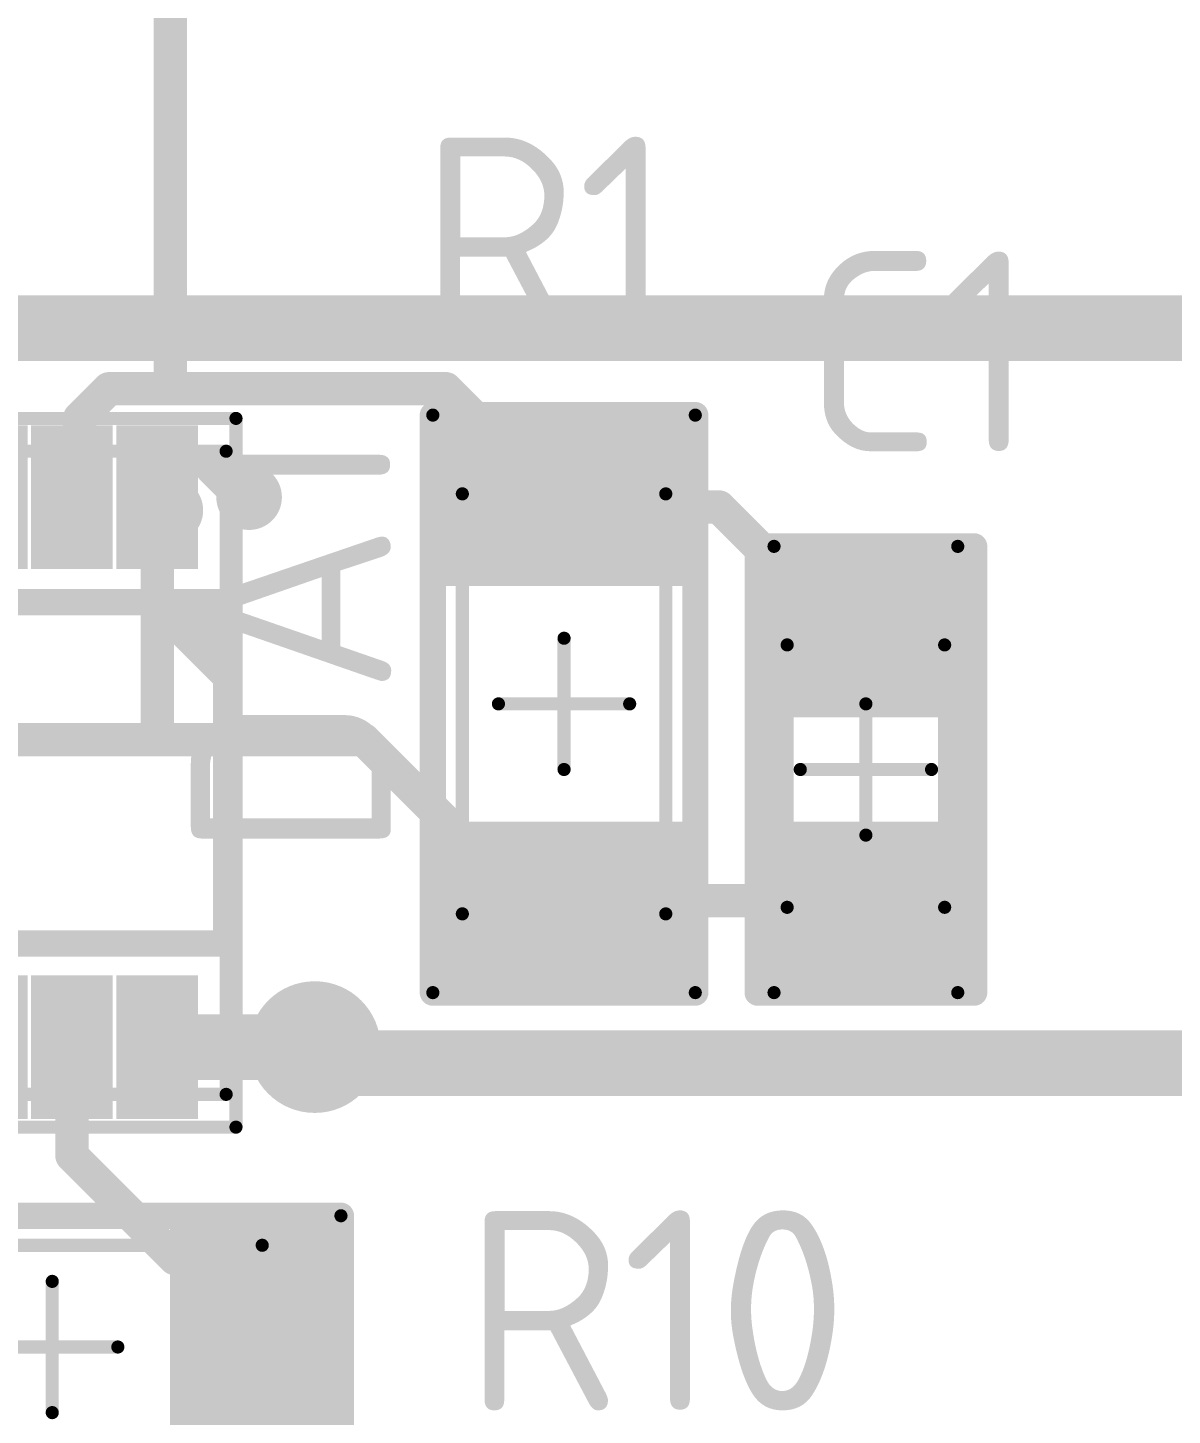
# Model space of a CAD drawing. Header units: inches. Extents: x 0 to 220, y 0 to 79.
# Drawn here: x 31.84 to 40.56, y 24.12 to 34.69 of the extents above; entities that cross this region are included whole.
import ezdxf

# ---------------------------------------------------------------- set-up
doc = ezdxf.new("R2010")
doc.units = ezdxf.units.IN
for name, color, linetype in [('Bottom Layer- Bottom', 5, 'Continuous'), ('Bottom Solder- Bot Mask', 6, 'Continuous'), ('Mechanical 1- Top Assy', 6, 'Continuous'), ('Mechanical 13', 56, 'Continuous'), ('Mechanical 15', 56, 'Continuous'), ('Top Layer- Top', 1, 'Continuous'), ('Top Overlay- Top Silk', 2, 'Continuous'), ('Top Paste- Top Paste', 8, 'Continuous'), ('Top Solder- Top Mask', 216, 'Continuous')]:
    doc.layers.add(name, color=color, linetype=linetype)
doc.styles.add('GOST type B', font='', dxfattribs={"height": 0.2})
doc.styles.get('GOST type B').set_extended_font_data('GOST type B')

# ---------------------------------------------------------------- blocks, each defined once
blk = doc.blocks.new('1206_26')
at = {"layer": 'Top Layer- Top'}
for points in [[(-1.99999981, -0.7999996699999999), (-1.99999981, 0.7999996699999999), (-0.9999992699999999, 0.7999996699999999), (-0.9999992699999999, -0.7999996699999999)], [(0.9999992699999999, -0.7999996699999999), (0.9999992699999999, 0.7999996699999999), (1.99999981, 0.7999996699999999), (1.99999981, -0.7999996699999999)]]:
    blk.add_hatch(color=7, dxfattribs=at).paths.add_polyline_path(points)
at = {"layer": 'Top Paste- Top Paste'}
for points in [[(-1.99999981, -0.7999996699999999), (-1.99999981, 0.7999996699999999), (-0.9999992699999999, 0.7999996699999999), (-0.9999992699999999, -0.7999996699999999)], [(0.9999992699999999, -0.7999996699999999), (0.9999992699999999, 0.7999996699999999), (1.99999981, 0.7999996699999999), (1.99999981, -0.7999996699999999)]]:
    blk.add_hatch(color=7, dxfattribs=at).paths.add_polyline_path(points)
at = {"layer": 'Top Solder- Top Mask'}
for points in [[(-2.10159981, -0.90159967), (-2.10159981, 0.90159967), (-0.89839927, 0.90159967), (-0.89839927, -0.90159967)], [(0.89839927, -0.90159967), (0.89839927, 0.90159967), (2.10159981, 0.90159967), (2.10159981, -0.90159967)]]:
    blk.add_hatch(color=7, dxfattribs=at).paths.add_polyline_path(points)
at = {"layer": 'Mechanical 13'}
for points in [[(-1.60000188, -0.77499972, 0.0999998, 0.0999998, 0), (-1.60000188, 0.77499972, 0.0999998, 0.0999998, 0)], [(-1.60000188, 0.77499972, 0.0999998, 0.0999998, 0), (1.59999934, 0.77499972, 0.0999998, 0.0999998, 0)], [(1.59999934, -0.77499972, 0.0999998, 0.0999998, 0), (1.59999934, 0.77499972, 0.0999998, 0.0999998, 0)], [(-1.60000188, -0.77499972, 0.0999998, 0.0999998, 0), (1.59999934, -0.77499972, 0.0999998, 0.0999998, 0)]]:
    blk.add_lwpolyline(points, format="xyseb", dxfattribs=at)
for points in [[(-1.62500056, 0.77499972, 0.0499999, 0.0499999, 1), (-1.5750032, 0.77499972, 0.0499999, 0.0499999, 1)], [(-1.62500056, 0.77499972, 0.0499999, 0.0499999, 1), (-1.5750032, 0.77499972, 0.0499999, 0.0499999, 1)], [(1.57500066, 0.77499972, 0.0499999, 0.0499999, 1), (1.62499802, 0.77499972, 0.0499999, 0.0499999, 1)], [(1.57500066, 0.77499972, 0.0499999, 0.0499999, 1), (1.62499802, 0.77499972, 0.0499999, 0.0499999, 1)], [(-1.62500056, -0.77499972, 0.0499999, 0.0499999, 1), (-1.5750032, -0.77499972, 0.0499999, 0.0499999, 1)], [(-1.62500056, -0.77499972, 0.0499999, 0.0499999, 1), (-1.5750032, -0.77499972, 0.0499999, 0.0499999, 1)], [(1.57500066, -0.77499972, 0.0499999, 0.0499999, 1), (1.62499802, -0.77499972, 0.0499999, 0.0499999, 1)], [(1.57500066, -0.77499972, 0.0499999, 0.0499999, 1), (1.62499802, -0.77499972, 0.0499999, 0.0499999, 1)]]:
    blk.add_lwpolyline(points, format="xyseb", close=True, dxfattribs=at)
at = {"layer": 'Mechanical 15'}
for points in [[(-2.20000068, 1.00000054, 0.0999998, 0.0999998, 0), (2.20000068, 1.00000054, 0.0999998, 0.0999998, 0)], [(-2.20000068, -1.00000054, 0.0999998, 0.0999998, 0), (-2.20000068, 1.00000054, 0.0999998, 0.0999998, 0)], [(2.20000068, -1.00000054, 0.0999998, 0.0999998, 0), (2.20000068, 1.00000054, 0.0999998, 0.0999998, 0)], [(0, -0.50000154, 0.0999998, 0.0999998, 0), (0, 0.499999, 0.0999998, 0.0999998, 0)], [(-0.499999, 0, 0.0999998, 0.0999998, 0), (0.50000154, 0, 0.0999998, 0.0999998, 0)], [(-2.20000068, -1.00000054, 0.0999998, 0.0999998, 0), (2.20000068, -1.00000054, 0.0999998, 0.0999998, 0)]]:
    blk.add_lwpolyline(points, format="xyseb", dxfattribs=at)
for points in [[(-2.22499936, 1.00000054, 0.0499999, 0.0499999, 1), (-2.175002, 1.00000054, 0.0499999, 0.0499999, 1)], [(-2.22499936, 1.00000054, 0.0499999, 0.0499999, 1), (-2.175002, 1.00000054, 0.0499999, 0.0499999, 1)], [(2.175002, 1.00000054, 0.0499999, 0.0499999, 1), (2.22499936, 1.00000054, 0.0499999, 0.0499999, 1)], [(2.175002, 1.00000054, 0.0499999, 0.0499999, 1), (2.22499936, 1.00000054, 0.0499999, 0.0499999, 1)], [(-0.02499868, 0.499999, 0.0499999, 0.0499999, 1), (0.02499868, 0.499999, 0.0499999, 0.0499999, 1)], [(-0.5249976799999999, 0, 0.0499999, 0.0499999, 1), (-0.47500032, 0, 0.0499999, 0.0499999, 1)], [(0.47500286, 0, 0.0499999, 0.0499999, 1), (0.52500022, 0, 0.0499999, 0.0499999, 1)], [(-0.02499868, -0.50000154, 0.0499999, 0.0499999, 1), (0.02499868, -0.50000154, 0.0499999, 0.0499999, 1)], [(-2.22499936, -1.00000054, 0.0499999, 0.0499999, 1), (-2.175002, -1.00000054, 0.0499999, 0.0499999, 1)], [(-2.22499936, -1.00000054, 0.0499999, 0.0499999, 1), (-2.175002, -1.00000054, 0.0499999, 0.0499999, 1)], [(2.175002, -1.00000054, 0.0499999, 0.0499999, 1), (2.22499936, -1.00000054, 0.0499999, 0.0499999, 1)], [(2.175002, -1.00000054, 0.0499999, 0.0499999, 1), (2.22499936, -1.00000054, 0.0499999, 0.0499999, 1)]]:
    blk.add_lwpolyline(points, format="xyseb", close=True, dxfattribs=at)
at = {"layer": 'Top Overlay- Top Silk'}
for points in [[(-2.20000068, -1.00000054, 0.1999996, 0.1999996, 0), (-2.20000068, 1.00000054, 0.1999996, 0.1999996, 0)], [(-2.20000068, 1.00000054, 0.1999996, 0.1999996, 0), (2.20000068, 1.00000054, 0.1999996, 0.1999996, 0)], [(2.20000068, -1.00000054, 0.1999996, 0.1999996, 0), (2.20000068, 1.00000054, 0.1999996, 0.1999996, 0)], [(-2.20000068, -1.00000054, 0.1999996, 0.1999996, 0), (2.20000068, -1.00000054, 0.1999996, 0.1999996, 0)]]:
    blk.add_lwpolyline(points, format="xyseb", dxfattribs=at)
for points in [[(-2.25000058, 1.00000054, 0.0999998, 0.0999998, 1), (-2.15000078, 1.00000054, 0.0999998, 0.0999998, 1)], [(-2.25000058, 1.00000054, 0.0999998, 0.0999998, 1), (-2.15000078, 1.00000054, 0.0999998, 0.0999998, 1)], [(2.15000078, 1.00000054, 0.0999998, 0.0999998, 1), (2.25000058, 1.00000054, 0.0999998, 0.0999998, 1)], [(2.15000078, 1.00000054, 0.0999998, 0.0999998, 1), (2.25000058, 1.00000054, 0.0999998, 0.0999998, 1)], [(-2.25000058, -1.00000054, 0.0999998, 0.0999998, 1), (-2.15000078, -1.00000054, 0.0999998, 0.0999998, 1)], [(-2.25000058, -1.00000054, 0.0999998, 0.0999998, 1), (-2.15000078, -1.00000054, 0.0999998, 0.0999998, 1)], [(2.15000078, -1.00000054, 0.0999998, 0.0999998, 1), (2.25000058, -1.00000054, 0.0999998, 0.0999998, 1)], [(2.15000078, -1.00000054, 0.0999998, 0.0999998, 1), (2.25000058, -1.00000054, 0.0999998, 0.0999998, 1)]]:
    blk.add_lwpolyline(points, format="xyseb", close=True, dxfattribs=at)
blk = doc.blocks.new('1206_38')
at = {"layer": 'Top Layer- Top'}
for points in [[(-1.99999981, -0.79999967), (-1.99999981, 0.7999996699999997), (-0.99999927, 0.79999967), (-0.9999992699999999, -0.7999996699999997)], [(0.99999927, -0.79999967), (0.9999992699999999, 0.7999996699999997), (1.99999981, 0.79999967), (1.99999981, -0.7999996699999997)]]:
    blk.add_hatch(color=7, dxfattribs=at).paths.add_polyline_path(points)
at = {"layer": 'Top Paste- Top Paste'}
for points in [[(-1.99999981, -0.79999967), (-1.99999981, 0.7999996699999997), (-0.99999927, 0.79999967), (-0.9999992699999999, -0.7999996699999997)], [(0.99999927, -0.79999967), (0.9999992699999999, 0.7999996699999997), (1.99999981, 0.79999967), (1.99999981, -0.7999996699999997)]]:
    blk.add_hatch(color=7, dxfattribs=at).paths.add_polyline_path(points)
at = {"layer": 'Top Solder- Top Mask'}
for points in [[(-2.10159981, -0.9015996700000002), (-2.10159981, 0.9015996699999999), (-0.8983992700000001, 0.9015996700000002), (-0.8983992699999997, -0.9015996699999999)], [(0.8983992700000001, -0.9015996700000002), (0.8983992699999997, 0.9015996699999999), (2.10159981, 0.9015996700000002), (2.10159981, -0.9015996699999999)]]:
    blk.add_hatch(color=7, dxfattribs=at).paths.add_polyline_path(points)
at = {"layer": 'Mechanical 13'}
for points in [[(-1.60000188, -0.77499972, 0.0999998, 0.0999998, 0), (-1.60000188, 0.77499972, 0.0999998, 0.0999998, 0)], [(1.59999934, 0.77499972, 0.0999998, 0.0999998, 0), (-1.60000188, 0.77499972, 0.0999998, 0.0999998, 0)], [(1.59999934, -0.77499972, 0.0999998, 0.0999998, 0), (1.59999934, 0.77499972, 0.0999998, 0.0999998, 0)], [(1.59999934, -0.77499972, 0.0999998, 0.0999998, 0), (-1.60000188, -0.77499972, 0.0999998, 0.0999998, 0)]]:
    blk.add_lwpolyline(points, format="xyseb", dxfattribs=at)
for points in [[(-1.62500056, 0.77499972, 0.0499999, 0.0499999, 1), (-1.5750032, 0.77499972, 0.0499999, 0.0499999, 1)], [(-1.62500056, 0.77499972, 0.0499999, 0.0499999, 1), (-1.5750032, 0.77499972, 0.0499999, 0.0499999, 1)], [(1.57500066, 0.77499972, 0.0499999, 0.0499999, 1), (1.62499802, 0.77499972, 0.0499999, 0.0499999, 1)], [(1.57500066, 0.77499972, 0.0499999, 0.0499999, 1), (1.62499802, 0.77499972, 0.0499999, 0.0499999, 1)], [(-1.62500056, -0.77499972, 0.0499999, 0.0499999, 1), (-1.5750032, -0.77499972, 0.0499999, 0.0499999, 1)], [(-1.62500056, -0.77499972, 0.0499999, 0.0499999, 1), (-1.5750032, -0.77499972, 0.0499999, 0.0499999, 1)], [(1.57500066, -0.77499972, 0.0499999, 0.0499999, 1), (1.62499802, -0.77499972, 0.0499999, 0.0499999, 1)], [(1.57500066, -0.77499972, 0.0499999, 0.0499999, 1), (1.62499802, -0.77499972, 0.0499999, 0.0499999, 1)]]:
    blk.add_lwpolyline(points, format="xyseb", close=True, dxfattribs=at)
at = {"layer": 'Mechanical 15'}
for points in [[(2.20000068, 1.00000054, 0.0999998, 0.0999998, 0), (-2.20000068, 1.00000054, 0.0999998, 0.0999998, 0)], [(-2.20000068, -1.00000054, 0.0999998, 0.0999998, 0), (-2.20000068, 1.00000054, 0.0999998, 0.0999998, 0)], [(2.20000068, -1.00000054, 0.0999998, 0.0999998, 0), (2.20000068, 1.00000054, 0.0999998, 0.0999998, 0)], [(0, -0.50000154, 0.0999998, 0.0999998, 0), (0, 0.499999, 0.0999998, 0.0999998, 0)], [(0.50000154, 0, 0.0999998, 0.0999998, 0), (-0.499999, 0, 0.0999998, 0.0999998, 0)], [(2.20000068, -1.00000054, 0.0999998, 0.0999998, 0), (-2.20000068, -1.00000054, 0.0999998, 0.0999998, 0)]]:
    blk.add_lwpolyline(points, format="xyseb", dxfattribs=at)
for points in [[(-2.22499936, 1.00000054, 0.0499999, 0.0499999, 1), (-2.175002, 1.00000054, 0.0499999, 0.0499999, 1)], [(-2.22499936, 1.00000054, 0.0499999, 0.0499999, 1), (-2.175002, 1.00000054, 0.0499999, 0.0499999, 1)], [(2.175002, 1.00000054, 0.0499999, 0.0499999, 1), (2.22499936, 1.00000054, 0.0499999, 0.0499999, 1)], [(2.175002, 1.00000054, 0.0499999, 0.0499999, 1), (2.22499936, 1.00000054, 0.0499999, 0.0499999, 1)], [(-0.02499868, 0.499999, 0.0499999, 0.0499999, 1), (0.02499868, 0.499999, 0.0499999, 0.0499999, 1)], [(-0.5249976799999999, 0, 0.0499999, 0.0499999, 1), (-0.47500032, 0, 0.0499999, 0.0499999, 1)], [(0.47500286, 0, 0.0499999, 0.0499999, 1), (0.52500022, 0, 0.0499999, 0.0499999, 1)], [(-0.02499868, -0.50000154, 0.0499999, 0.0499999, 1), (0.02499868, -0.50000154, 0.0499999, 0.0499999, 1)], [(-2.22499936, -1.00000054, 0.0499999, 0.0499999, 1), (-2.175002, -1.00000054, 0.0499999, 0.0499999, 1)], [(-2.22499936, -1.00000054, 0.0499999, 0.0499999, 1), (-2.175002, -1.00000054, 0.0499999, 0.0499999, 1)], [(2.175002, -1.00000054, 0.0499999, 0.0499999, 1), (2.22499936, -1.00000054, 0.0499999, 0.0499999, 1)], [(2.175002, -1.00000054, 0.0499999, 0.0499999, 1), (2.22499936, -1.00000054, 0.0499999, 0.0499999, 1)]]:
    blk.add_lwpolyline(points, format="xyseb", close=True, dxfattribs=at)
at = {"layer": 'Top Overlay- Top Silk'}
for points in [[(-2.20000068, -1.00000054, 0.1999996, 0.1999996, 0), (-2.20000068, 1.00000054, 0.1999996, 0.1999996, 0)], [(2.20000068, 1.00000054, 0.1999996, 0.1999996, 0), (-2.20000068, 1.00000054, 0.1999996, 0.1999996, 0)], [(2.20000068, -1.00000054, 0.1999996, 0.1999996, 0), (2.20000068, 1.00000054, 0.1999996, 0.1999996, 0)], [(2.20000068, -1.00000054, 0.1999996, 0.1999996, 0), (-2.20000068, -1.00000054, 0.1999996, 0.1999996, 0)]]:
    blk.add_lwpolyline(points, format="xyseb", dxfattribs=at)
for points in [[(-2.25000058, 1.00000054, 0.0999998, 0.0999998, 1), (-2.15000078, 1.00000054, 0.0999998, 0.0999998, 1)], [(-2.25000058, 1.00000054, 0.0999998, 0.0999998, 1), (-2.15000078, 1.00000054, 0.0999998, 0.0999998, 1)], [(2.15000078, 1.00000054, 0.0999998, 0.0999998, 1), (2.25000058, 1.00000054, 0.0999998, 0.0999998, 1)], [(2.15000078, 1.00000054, 0.0999998, 0.0999998, 1), (2.25000058, 1.00000054, 0.0999998, 0.0999998, 1)], [(-2.25000058, -1.00000054, 0.0999998, 0.0999998, 1), (-2.15000078, -1.00000054, 0.0999998, 0.0999998, 1)], [(-2.25000058, -1.00000054, 0.0999998, 0.0999998, 1), (-2.15000078, -1.00000054, 0.0999998, 0.0999998, 1)], [(2.15000078, -1.00000054, 0.0999998, 0.0999998, 1), (2.25000058, -1.00000054, 0.0999998, 0.0999998, 1)], [(2.15000078, -1.00000054, 0.0999998, 0.0999998, 1), (2.25000058, -1.00000054, 0.0999998, 0.0999998, 1)]]:
    blk.add_lwpolyline(points, format="xyseb", close=True, dxfattribs=at)
blk = doc.blocks.new('8_MSOP_42')
at = {"layer": 'Mechanical 1- Top Assy'}
h = blk.add_hatch(color=7, dxfattribs=at)
edge = h.paths.add_edge_path()
edge.add_arc((-0.0999998, 0.0999998), 0.2499995, 0, 360)
at = {"layer": 'Top Layer- Top'}
for points in [[(-0.20999958, 3.74499886), (-0.20999958, 4.63499962), (0.20999958, 4.63499962), (0.20999958, 3.74499886)], [(0.44000166, 3.74499886), (0.44000166, 4.63499962), (0.86000082, 4.63499962), (0.86000082, 3.74499886)], [(1.09000036, 3.74499886), (1.09000036, 4.63499962), (1.50999952, 4.63499962), (1.50999952, 3.74499886)], [(1.7400016, 3.74499886), (1.7400016, 4.63499962), (2.16000076, 4.63499962), (2.16000076, 3.74499886)], [(-0.20999958, -0.44500038), (-0.20999958, 0.44500038), (0.20999958, 0.44500038), (0.20999958, -0.44500038)], [(0.44000166, -0.44500038), (0.44000166, 0.44500038), (0.86000082, 0.44500038), (0.86000082, -0.44500038)], [(1.09000036, -0.44500038), (1.09000036, 0.44500038), (1.50999952, 0.44500038), (1.50999952, -0.44500038)], [(1.7400016, -0.44500038), (1.7400016, 0.44500038), (2.16000076, 0.44500038), (2.16000076, -0.44500038)]]:
    blk.add_hatch(color=7, dxfattribs=at).paths.add_polyline_path(points)
at = {"layer": 'Top Overlay- Top Silk'}
blk.add_hatch(color=2, dxfattribs=at).paths.add_polyline_path([(-0.52500022, 0.8000009399999999), (0.19496786, 0.80002888), (-0.52502816, 1.5200249)])
h = blk.add_hatch(color=7, dxfattribs=at)
edge = h.paths.add_edge_path()
edge.add_arc((-0.7000011399999999, 0), 0.2499995, 0, 360)
at = {"layer": 'Top Paste- Top Paste'}
for points in [[(-0.20999958, 3.74499886), (-0.20999958, 4.63499962), (0.20999958, 4.63499962), (0.20999958, 3.74499886)], [(0.44000166, 3.74499886), (0.44000166, 4.63499962), (0.86000082, 4.63499962), (0.86000082, 3.74499886)], [(1.09000036, 3.74499886), (1.09000036, 4.63499962), (1.50999952, 4.63499962), (1.50999952, 3.74499886)], [(1.7400016, 3.74499886), (1.7400016, 4.63499962), (2.16000076, 4.63499962), (2.16000076, 3.74499886)], [(-0.20999958, -0.44500038), (-0.20999958, 0.44500038), (0.20999958, 0.44500038), (0.20999958, -0.44500038)], [(0.44000166, -0.44500038), (0.44000166, 0.44500038), (0.86000082, 0.44500038), (0.86000082, -0.44500038)], [(1.09000036, -0.44500038), (1.09000036, 0.44500038), (1.50999952, 0.44500038), (1.50999952, -0.44500038)], [(1.7400016, -0.44500038), (1.7400016, 0.44500038), (2.16000076, 0.44500038), (2.16000076, -0.44500038)]]:
    blk.add_hatch(color=7, dxfattribs=at).paths.add_polyline_path(points)
at = {"layer": 'Top Solder- Top Mask'}
for points in [[(-0.31159958, 3.64339886), (-0.3115995799999999, 4.73659962), (0.31159958, 4.73659962), (0.3115995799999999, 3.64339886)], [(0.33840166, 3.64339886), (0.33840166, 4.73659962), (0.9616008199999999, 4.73659962), (0.9616008199999999, 3.64339886)], [(0.98840036, 3.64339886), (0.98840036, 4.73659962), (1.61159952, 4.73659962), (1.61159952, 3.64339886)], [(1.6384016, 3.64339886), (1.6384016, 4.73659962), (2.26160076, 4.73659962), (2.26160076, 3.64339886)], [(-0.31159958, -0.54660038), (-0.3115995799999999, 0.54660038), (0.31159958, 0.54660038), (0.3115995799999999, -0.54660038)], [(0.33840166, -0.54660038), (0.33840166, 0.54660038), (0.9616008199999999, 0.54660038), (0.9616008199999999, -0.54660038)], [(0.98840036, -0.54660038), (0.98840036, 0.54660038), (1.61159952, 0.54660038), (1.61159952, -0.54660038)], [(1.6384016, -0.54660038), (1.6384016, 0.54660038), (2.26160076, 0.54660038), (2.26160076, -0.54660038)]]:
    blk.add_hatch(color=7, dxfattribs=at).paths.add_polyline_path(points)
at = {"layer": 'Mechanical 1- Top Assy'}
for points in [[(-0.5250586399999999, 4.5501941, 0.0999998, 0.0999998, 0), (-0.5250586399999999, -0.34985198, 0.0999998, 0.0999998, 0)], [(2.47498616, 4.5501941, 0.0999998, 0.0999998, 0), (-0.5250586399999999, 4.5501941, 0.0999998, 0.0999998, 0)], [(2.47498616, 4.5501941, 0.0999998, 0.0999998, 0), (2.47498616, -0.34985198, 0.0999998, 0.0999998, 0)], [(2.47498616, -0.34985198, 0.0999998, 0.0999998, 0), (-0.5250586399999999, -0.34985198, 0.0999998, 0.0999998, 0)]]:
    blk.add_lwpolyline(points, format="xyseb", dxfattribs=at)
for points in [[(-0.55005732, 4.5501941, 0.0499999, 0.0499999, 1), (-0.50005996, 4.5501941, 0.0499999, 0.0499999, 1)], [(-0.55005732, 4.5501941, 0.0499999, 0.0499999, 1), (-0.50005996, 4.5501941, 0.0499999, 0.0499999, 1)], [(2.44998748, 4.5501941, 0.0499999, 0.0499999, 1), (2.49998484, 4.5501941, 0.0499999, 0.0499999, 1)], [(2.44998748, 4.5501941, 0.0499999, 0.0499999, 1), (2.49998484, 4.5501941, 0.0499999, 0.0499999, 1)], [(-0.55005732, -0.34985198, 0.0499999, 0.0499999, 1), (-0.50005996, -0.34985198, 0.0499999, 0.0499999, 1)], [(-0.55005732, -0.34985198, 0.0499999, 0.0499999, 1), (-0.50005996, -0.34985198, 0.0499999, 0.0499999, 1)], [(2.44998748, -0.34985198, 0.0499999, 0.0499999, 1), (2.49998484, -0.34985198, 0.0499999, 0.0499999, 1)], [(2.44998748, -0.34985198, 0.0499999, 0.0499999, 1), (2.49998484, -0.34985198, 0.0499999, 0.0499999, 1)]]:
    blk.add_lwpolyline(points, format="xyseb", close=True, dxfattribs=at)
at = {"layer": 'Mechanical 15'}
for points in [[(2.59999988, 4.800000559999999, 0.0999998, 0.0999998, 0), (-0.5999987999999999, 4.800000559999999, 0.0999998, 0.0999998, 0)], [(-0.5999987999999999, 4.800000559999999, 0.0999998, 0.0999998, 0), (-0.5999987999999999, -0.5999987999999999, 0.0999998, 0.0999998, 0)], [(2.59999988, 4.800000559999999, 0.0999998, 0.0999998, 0), (2.59999988, 3.300001019999999, 0.0999998, 0.0999998, 0)], [(2.59999988, 3.300001019999999, 0.0999998, 0.0999998, 0), (2.59999988, -0.5999987999999999, 0.0999998, 0.0999998, 0)], [(2.59999988, -0.5999987999999999, 0.0999998, 0.0999998, 0), (-0.5999987999999999, -0.5999987999999999, 0.0999998, 0.0999998, 0)]]:
    blk.add_lwpolyline(points, format="xyseb", dxfattribs=at)
for points in [[(-0.62499748, 4.800000559999999, 0.0499999, 0.0499999, 1), (-0.57500012, 4.800000559999999, 0.0499999, 0.0499999, 1)], [(-0.62499748, 4.800000559999999, 0.0499999, 0.0499999, 1), (-0.57500012, 4.800000559999999, 0.0499999, 0.0499999, 1)], [(2.5750012, 4.800000559999999, 0.0499999, 0.0499999, 1), (2.62499856, 4.800000559999999, 0.0499999, 0.0499999, 1)], [(2.5750012, 4.800000559999999, 0.0499999, 0.0499999, 1), (2.62499856, 4.800000559999999, 0.0499999, 0.0499999, 1)], [(2.5750012, 3.300001019999999, 0.0499999, 0.0499999, 1), (2.62499856, 3.300001019999999, 0.0499999, 0.0499999, 1)], [(2.5750012, 3.300001019999999, 0.0499999, 0.0499999, 1), (2.62499856, 3.300001019999999, 0.0499999, 0.0499999, 1)], [(-0.62499748, -0.5999987999999999, 0.0499999, 0.0499999, 1), (-0.57500012, -0.5999987999999999, 0.0499999, 0.0499999, 1)], [(-0.62499748, -0.5999987999999999, 0.0499999, 0.0499999, 1), (-0.57500012, -0.5999987999999999, 0.0499999, 0.0499999, 1)], [(2.5750012, -0.5999987999999999, 0.0499999, 0.0499999, 1), (2.62499856, -0.5999987999999999, 0.0499999, 0.0499999, 1)], [(2.5750012, -0.5999987999999999, 0.0499999, 0.0499999, 1), (2.62499856, -0.5999987999999999, 0.0499999, 0.0499999, 1)]]:
    blk.add_lwpolyline(points, format="xyseb", close=True, dxfattribs=at)
at = {"layer": 'Top Overlay- Top Silk'}
for points in [[(2.50000008, 3.40000082, 0.1999996, 0.1999996, 0), (-0.52500022, 3.40000082, 0.1999996, 0.1999996, 0)], [(-0.52500022, 3.40000082, 0.1999996, 0.1999996, 0), (-0.52500022, 0.8000009399999999, 0.1999996, 0.1999996, 0)], [(2.50000008, 3.40000082, 0.1999996, 0.1999996, 0), (2.50000008, 0.8000009399999999, 0.1999996, 0.1999996, 0)], [(2.50000008, 0.8000009399999999, 0.1999996, 0.1999996, 0), (-0.52500022, 0.8000009399999999, 0.1999996, 0.1999996, 0)]]:
    blk.add_lwpolyline(points, format="xyseb", dxfattribs=at)
for points in [[(-0.57500012, 3.40000082, 0.0999998, 0.0999998, 1), (-0.47500032, 3.40000082, 0.0999998, 0.0999998, 1)], [(-0.57500012, 3.40000082, 0.0999998, 0.0999998, 1), (-0.47500032, 3.40000082, 0.0999998, 0.0999998, 1)], [(2.45000018, 3.40000082, 0.0999998, 0.0999998, 1), (2.54999998, 3.40000082, 0.0999998, 0.0999998, 1)], [(2.45000018, 3.40000082, 0.0999998, 0.0999998, 1), (2.54999998, 3.40000082, 0.0999998, 0.0999998, 1)], [(-0.57500012, 0.8000009399999999, 0.0999998, 0.0999998, 1), (-0.47500032, 0.8000009399999999, 0.0999998, 0.0999998, 1)], [(-0.57500012, 0.8000009399999999, 0.0999998, 0.0999998, 1), (-0.47500032, 0.8000009399999999, 0.0999998, 0.0999998, 1)], [(2.45000018, 0.8000009399999999, 0.0999998, 0.0999998, 1), (2.54999998, 0.8000009399999999, 0.0999998, 0.0999998, 1)], [(2.45000018, 0.8000009399999999, 0.0999998, 0.0999998, 1), (2.54999998, 0.8000009399999999, 0.0999998, 0.0999998, 1)]]:
    blk.add_lwpolyline(points, format="xyseb", close=True, dxfattribs=at)
blk = doc.blocks.new('CAP__0805_49')
at = {"layer": 'Top Layer- Top'}
for points in [[(-1.50000081, -0.6250000200000001), (-1.50000081, 0.6250000199999999), (-0.5000002700000001, 0.6250000200000001), (-0.5000002699999999, -0.6250000199999999)], [(0.5000002700000001, -0.6250000200000001), (0.5000002699999999, 0.6250000199999999), (1.50000081, 0.6250000200000001), (1.50000081, -0.6250000199999999)]]:
    blk.add_hatch(color=7, dxfattribs=at).paths.add_polyline_path(points)
at = {"layer": 'Top Paste- Top Paste'}
for points in [[(-1.50000081, -0.6250000200000001), (-1.50000081, 0.6250000199999999), (-0.5000002700000001, 0.6250000200000001), (-0.5000002699999999, -0.6250000199999999)], [(0.5000002700000001, -0.6250000200000001), (0.5000002699999999, 0.6250000199999999), (1.50000081, 0.6250000200000001), (1.50000081, -0.6250000199999999)]]:
    blk.add_hatch(color=7, dxfattribs=at).paths.add_polyline_path(points)
at = {"layer": 'Top Solder- Top Mask'}
for points in [[(-1.60160081, -0.7266000200000001), (-1.60160081, 0.7266000199999998), (-0.3984002700000001, 0.7266000200000001), (-0.3984002699999999, -0.7266000199999998)], [(0.3984002700000001, -0.7266000200000001), (0.3984002699999999, 0.7266000199999998), (1.60160081, 0.7266000200000001), (1.60160081, -0.7266000199999998)]]:
    blk.add_hatch(color=7, dxfattribs=at).paths.add_polyline_path(points)
at = {"layer": 'Mechanical 13'}
for points in [[(-0.94918784, -0.5999987999999999, 0.0999998, 0.0999998, 0), (-0.94918784, 0.5999987999999999, 0.0999998, 0.0999998, 0)], [(1.05000044, 0.5999987999999999, 0.0999998, 0.0999998, 0), (-0.94918784, 0.5999987999999999, 0.0999998, 0.0999998, 0)], [(1.05000044, -0.5999987999999999, 0.0999998, 0.0999998, 0), (1.05000044, 0.5999987999999999, 0.0999998, 0.0999998, 0)], [(1.05000044, -0.5999987999999999, 0.0999998, 0.0999998, 0), (-0.94918784, -0.5999987999999999, 0.0999998, 0.0999998, 0)]]:
    blk.add_lwpolyline(points, format="xyseb", dxfattribs=at)
for points in [[(-0.97418652, 0.5999987999999999, 0.0499999, 0.0499999, 1), (-0.92418916, 0.5999987999999999, 0.0499999, 0.0499999, 1)], [(-0.97418652, 0.5999987999999999, 0.0499999, 0.0499999, 1), (-0.92418916, 0.5999987999999999, 0.0499999, 0.0499999, 1)], [(1.02500176, 0.5999987999999999, 0.0499999, 0.0499999, 1), (1.07499912, 0.5999987999999999, 0.0499999, 0.0499999, 1)], [(1.02500176, 0.5999987999999999, 0.0499999, 0.0499999, 1), (1.07499912, 0.5999987999999999, 0.0499999, 0.0499999, 1)], [(-0.97418652, -0.5999987999999999, 0.0499999, 0.0499999, 1), (-0.92418916, -0.5999987999999999, 0.0499999, 0.0499999, 1)], [(-0.97418652, -0.5999987999999999, 0.0499999, 0.0499999, 1), (-0.92418916, -0.5999987999999999, 0.0499999, 0.0499999, 1)], [(1.02500176, -0.5999987999999999, 0.0499999, 0.0499999, 1), (1.07499912, -0.5999987999999999, 0.0499999, 0.0499999, 1)], [(1.02500176, -0.5999987999999999, 0.0499999, 0.0499999, 1), (1.07499912, -0.5999987999999999, 0.0499999, 0.0499999, 1)]]:
    blk.add_lwpolyline(points, format="xyseb", close=True, dxfattribs=at)
at = {"layer": 'Mechanical 15'}
for points in [[(1.69999914, 0.7000011399999999, 0.0999998, 0.0999998, 0), (-1.69999914, 0.7000011399999999, 0.0999998, 0.0999998, 0)], [(-1.69999914, -0.7000011399999999, 0.0999998, 0.0999998, 0), (-1.69999914, 0.7000011399999999, 0.0999998, 0.0999998, 0)], [(1.69999914, -0.7000011399999999, 0.0999998, 0.0999998, 0), (1.69999914, 0.7000011399999999, 0.0999998, 0.0999998, 0)], [(0, -0.499999, 0.0999998, 0.0999998, 0), (0, 0.499999, 0.0999998, 0.0999998, 0)], [(0.50000154, 0, 0.0999998, 0.0999998, 0), (-0.499999, 0, 0.0999998, 0.0999998, 0)], [(1.69999914, -0.7000011399999999, 0.0999998, 0.0999998, 0), (-1.69999914, -0.7000011399999999, 0.0999998, 0.0999998, 0)]]:
    blk.add_lwpolyline(points, format="xyseb", dxfattribs=at)
for points in [[(-1.72499782, 0.7000011399999999, 0.0499999, 0.0499999, 1), (-1.67500046, 0.7000011399999999, 0.0499999, 0.0499999, 1)], [(-1.72499782, 0.7000011399999999, 0.0499999, 0.0499999, 1), (-1.67500046, 0.7000011399999999, 0.0499999, 0.0499999, 1)], [(1.67500046, 0.7000011399999999, 0.0499999, 0.0499999, 1), (1.72499782, 0.7000011399999999, 0.0499999, 0.0499999, 1)], [(1.67500046, 0.7000011399999999, 0.0499999, 0.0499999, 1), (1.72499782, 0.7000011399999999, 0.0499999, 0.0499999, 1)], [(-0.02499868, 0.499999, 0.0499999, 0.0499999, 1), (0.02499868, 0.499999, 0.0499999, 0.0499999, 1)], [(-0.5249976799999999, 0, 0.0499999, 0.0499999, 1), (-0.47500032, 0, 0.0499999, 0.0499999, 1)], [(0.47500286, 0, 0.0499999, 0.0499999, 1), (0.52500022, 0, 0.0499999, 0.0499999, 1)], [(-0.02499868, -0.499999, 0.0499999, 0.0499999, 1), (0.02499868, -0.499999, 0.0499999, 0.0499999, 1)], [(-1.72499782, -0.7000011399999999, 0.0499999, 0.0499999, 1), (-1.67500046, -0.7000011399999999, 0.0499999, 0.0499999, 1)], [(-1.72499782, -0.7000011399999999, 0.0499999, 0.0499999, 1), (-1.67500046, -0.7000011399999999, 0.0499999, 0.0499999, 1)], [(1.67500046, -0.7000011399999999, 0.0499999, 0.0499999, 1), (1.72499782, -0.7000011399999999, 0.0499999, 0.0499999, 1)], [(1.67500046, -0.7000011399999999, 0.0499999, 0.0499999, 1), (1.72499782, -0.7000011399999999, 0.0499999, 0.0499999, 1)]]:
    blk.add_lwpolyline(points, format="xyseb", close=True, dxfattribs=at)
at = {"layer": 'Top Overlay- Top Silk'}
for points in [[(-1.69999914, -0.8249996199999998, 0.1999996, 0.1999996, 0), (-1.69999914, 0.8249996199999998, 0.1999996, 0.1999996, 0)], [(1.69999914, 0.8249996199999998, 0.1999996, 0.1999996, 0), (-1.69999914, 0.8249996199999998, 0.1999996, 0.1999996, 0)], [(1.69999914, -0.8249996199999998, 0.1999996, 0.1999996, 0), (1.69999914, 0.8249996199999998, 0.1999996, 0.1999996, 0)], [(1.69999914, -0.8249996199999998, 0.1999996, 0.1999996, 0), (-1.69999914, -0.8249996199999998, 0.1999996, 0.1999996, 0)]]:
    blk.add_lwpolyline(points, format="xyseb", dxfattribs=at)
for points in [[(-1.74999904, 0.8249996199999998, 0.0999998, 0.0999998, 1), (-1.64999924, 0.8249996199999998, 0.0999998, 0.0999998, 1)], [(-1.74999904, 0.8249996199999998, 0.0999998, 0.0999998, 1), (-1.64999924, 0.8249996199999998, 0.0999998, 0.0999998, 1)], [(1.64999924, 0.8249996199999998, 0.0999998, 0.0999998, 1), (1.74999904, 0.8249996199999998, 0.0999998, 0.0999998, 1)], [(1.64999924, 0.8249996199999998, 0.0999998, 0.0999998, 1), (1.74999904, 0.8249996199999998, 0.0999998, 0.0999998, 1)], [(-1.74999904, -0.8249996199999998, 0.0999998, 0.0999998, 1), (-1.64999924, -0.8249996199999998, 0.0999998, 0.0999998, 1)], [(-1.74999904, -0.8249996199999998, 0.0999998, 0.0999998, 1), (-1.64999924, -0.8249996199999998, 0.0999998, 0.0999998, 1)], [(1.64999924, -0.8249996199999998, 0.0999998, 0.0999998, 1), (1.74999904, -0.8249996199999998, 0.0999998, 0.0999998, 1)], [(1.64999924, -0.8249996199999998, 0.0999998, 0.0999998, 1), (1.74999904, -0.8249996199999998, 0.0999998, 0.0999998, 1)]]:
    blk.add_lwpolyline(points, format="xyseb", close=True, dxfattribs=at)

msp = doc.modelspace()

# ---------------------------------------------------------------- hatches: boundary and pattern name
at = {"layer": 'Bottom Layer- Bottom'}
h = msp.add_hatch(color=7, dxfattribs=at)
edge = h.paths.add_edge_path()
edge.add_arc((34.02281739999999, 26.92218136), 0.3999992, 0, 360)
at = {"layer": 'Bottom Solder- Bot Mask'}
h = msp.add_hatch(color=7, dxfattribs=at)
edge = h.paths.add_edge_path()
edge.add_arc((34.02281739999999, 26.92218136), 0.5015992, 0, 360)
at = {"layer": 'Top Layer- Top'}
h = msp.add_hatch(color=7, dxfattribs=at)
edge = h.paths.add_edge_path()
edge.add_arc((34.02281739999999, 26.92218136), 0.3999992, 0, 360)
at = {"layer": 'Top Solder- Top Mask'}
h = msp.add_hatch(color=7, dxfattribs=at)
edge = h.paths.add_edge_path()
edge.add_arc((34.02281739999999, 26.92218136), 0.5015992, 0, 360)

# ---------------------------------------------------------------- linework, layer by layer
at = {"layer": 'Bottom Layer- Bottom'}
for points in [[(30.89999916, 32.40001394, 0.499999, 0.499999, 0), (50.300001, 32.4000114, 0.499999, 0.499999, 0)], [(34.00000058, 26.79999974, 0.499999, 0.499999, 0), (53.73148512, 26.79999974, 0.499999, 0.499999, 0)]]:
    msp.add_lwpolyline(points, format="xyseb", dxfattribs=at)
msp.add_lwpolyline([(33.8750021, 26.79999974, 0.2499995, 0.2499995, 1), (34.12499906, 26.79999974, 0.2499995, 0.2499995, 1)], format="xyseb", close=True, dxfattribs=at)
at = {"layer": 'Top Layer- Top'}
for points in [[(32.92382036, 31.93818098, 0.254, 0.254, 0), (32.92382036, 46.5761705, 0.254, 0.254, 0)], [(32.23181768, 31.71499626, 0.254, 0.254, 0), (32.4550024, 31.93818098, 0.254, 0.254, 0)], [(32.4550024, 31.93818098, 0.254, 0.254, 0), (32.92382036, 31.93818098, 0.254, 0.254, 0)], [(32.92382036, 31.93818098, 0.254, 0.254, 0), (35.02180956, 31.93818098, 0.254, 0.254, 0)], [(35.02180956, 31.93818098, 0.254, 0.254, 0), (35.92281613999999, 31.03717439999999, 0.254, 0.254, 0)], [(32.23181768, 31.17118225999999, 0.254, 0.254, 0), (32.23181768, 31.71499626, 0.254, 0.254, 0)], [(32.17281601999999, 31.11218059999999, 0.254, 0.254, 0), (32.23181768, 31.17118225999999, 0.254, 0.254, 0)], [(32.82281726, 29.26417312, 0.254, 0.254, 0), (32.82281726, 31.11218059999999, 0.254, 0.254, 0)], [(35.92281613999999, 31.03717439999999, 0.254, 0.254, 0), (37.10381708, 31.03717439999999, 0.254, 0.254, 0)], [(37.10381708, 31.03717439999999, 0.254, 0.254, 0), (37.7248166, 30.41617488, 0.254, 0.254, 0)], [(37.7248166, 30.4101754, 0.254, 0.254, 0), (37.7248166, 30.41617488, 0.254, 0.254, 0)], [(37.7248166, 30.4101754, 0.254, 0.254, 0), (38.09781814, 30.03717386, 0.254, 0.254, 0)], [(38.09781814, 30.03717386, 0.254, 0.254, 0), (38.22281662, 30.03717386, 0.254, 0.254, 0)], [(23.84460814, 29.26417312, 0.254, 0.254, 0), (32.82281726, 29.26417312, 0.254, 0.254, 0)], [(32.82281726, 29.26417312, 0.254, 0.254, 0), (34.39581894, 29.26417312, 0.254, 0.254, 0)], [(34.39581894, 29.26417312, 0.254, 0.254, 0), (35.62281674, 28.03717532, 0.254, 0.254, 0)], [(35.62281674, 28.03717532, 0.254, 0.254, 0), (35.92281613999999, 28.03717532, 0.254, 0.254, 0)], [(35.92281613999999, 28.03717532, 0.254, 0.254, 0), (35.92281868, 28.03717278, 0.254, 0.254, 0)], [(35.92281868, 28.03717278, 0.254, 0.254, 0), (38.22281662, 28.03717278, 0.254, 0.254, 0)], [(32.82281726, 26.92218136, 0.499999, 0.499999, 0), (34.02281739999999, 26.92218136, 0.499999, 0.499999, 0)], [(32.17281601999999, 26.09618098, 0.254, 0.254, 0), (32.17281601999999, 26.92218136, 0.254, 0.254, 0)], [(32.17281601999999, 26.09618098, 0.254, 0.254, 0), (32.95882156, 25.31017544, 0.254, 0.254, 0)], [(32.95882156, 25.31017544, 0.254, 0.254, 0), (33.14981432, 25.31017544, 0.254, 0.254, 0)], [(33.14981432, 25.31017544, 0.254, 0.254, 0), (33.52281585999999, 24.9371739, 0.254, 0.254, 0)], [(33.52281585999999, 24.6371745, 0.254, 0.254, 0), (33.52281585999999, 24.9371739, 0.254, 0.254, 0)]]:
    msp.add_lwpolyline(points, format="xyseb", dxfattribs=at)
for points in [[(32.3915024, 31.93818098, 0.127, 0.127, 1), (32.5185024, 31.93818098, 0.127, 0.127, 1)], [(32.3915024, 31.93818098, 0.127, 0.127, 1), (32.5185024, 31.93818098, 0.127, 0.127, 1)], [(32.86032036, 31.93818098, 0.127, 0.127, 1), (32.98732036, 31.93818098, 0.127, 0.127, 1)], [(32.86032036, 31.93818098, 0.127, 0.127, 1), (32.98732036, 31.93818098, 0.127, 0.127, 1)], [(32.86032036, 31.93818098, 0.127, 0.127, 1), (32.98732036, 31.93818098, 0.127, 0.127, 1)], [(34.95830956, 31.93818098, 0.127, 0.127, 1), (35.08530956, 31.93818098, 0.127, 0.127, 1)], [(34.95830956, 31.93818098, 0.127, 0.127, 1), (35.08530956, 31.93818098, 0.127, 0.127, 1)], [(32.16831767999999, 31.71499626, 0.127, 0.127, 1), (32.29531768, 31.71499626, 0.127, 0.127, 1)], [(32.16831767999999, 31.71499626, 0.127, 0.127, 1), (32.29531768, 31.71499626, 0.127, 0.127, 1)], [(32.16831767999999, 31.17118225999999, 0.127, 0.127, 1), (32.29531768, 31.17118225999999, 0.127, 0.127, 1)], [(32.16831767999999, 31.17118225999999, 0.127, 0.127, 1), (32.29531768, 31.17118225999999, 0.127, 0.127, 1)], [(32.10931601999999, 31.11218059999999, 0.127, 0.127, 1), (32.23631602, 31.11218059999999, 0.127, 0.127, 1)], [(32.75931726, 31.11218059999999, 0.127, 0.127, 1), (32.88631726, 31.11218059999999, 0.127, 0.127, 1)], [(35.85931614, 31.03717439999999, 0.127, 0.127, 1), (35.98631614, 31.03717439999999, 0.127, 0.127, 1)], [(35.85931614, 31.03717439999999, 0.127, 0.127, 1), (35.98631614, 31.03717439999999, 0.127, 0.127, 1)], [(37.04031707999999, 31.03717439999999, 0.127, 0.127, 1), (37.16731708, 31.03717439999999, 0.127, 0.127, 1)], [(37.04031707999999, 31.03717439999999, 0.127, 0.127, 1), (37.16731708, 31.03717439999999, 0.127, 0.127, 1)], [(37.6613166, 30.41617488, 0.127, 0.127, 1), (37.7883166, 30.41617488, 0.127, 0.127, 1)], [(37.6613166, 30.41617488, 0.127, 0.127, 1), (37.7883166, 30.41617488, 0.127, 0.127, 1)], [(37.6613166, 30.4101754, 0.127, 0.127, 1), (37.7883166, 30.4101754, 0.127, 0.127, 1)], [(37.6613166, 30.4101754, 0.127, 0.127, 1), (37.7883166, 30.4101754, 0.127, 0.127, 1)], [(38.03431814, 30.03717386, 0.127, 0.127, 1), (38.16131814, 30.03717386, 0.127, 0.127, 1)], [(38.03431814, 30.03717386, 0.127, 0.127, 1), (38.16131814, 30.03717386, 0.127, 0.127, 1)], [(38.15931662, 30.03717386, 0.127, 0.127, 1), (38.28631662, 30.03717386, 0.127, 0.127, 1)], [(32.75931726, 29.26417312, 0.127, 0.127, 1), (32.88631726, 29.26417312, 0.127, 0.127, 1)], [(32.75931726, 29.26417312, 0.127, 0.127, 1), (32.88631726, 29.26417312, 0.127, 0.127, 1)], [(32.75931726, 29.26417312, 0.127, 0.127, 1), (32.88631726, 29.26417312, 0.127, 0.127, 1)], [(34.33231894, 29.26417312, 0.127, 0.127, 1), (34.45931894, 29.26417312, 0.127, 0.127, 1)], [(34.33231894, 29.26417312, 0.127, 0.127, 1), (34.45931894, 29.26417312, 0.127, 0.127, 1)], [(35.55931674, 28.03717532, 0.127, 0.127, 1), (35.68631674, 28.03717532, 0.127, 0.127, 1)], [(35.55931674, 28.03717532, 0.127, 0.127, 1), (35.68631674, 28.03717532, 0.127, 0.127, 1)], [(35.85931614, 28.03717532, 0.127, 0.127, 1), (35.98631614, 28.03717532, 0.127, 0.127, 1)], [(35.85931614, 28.03717532, 0.127, 0.127, 1), (35.98631614, 28.03717532, 0.127, 0.127, 1)], [(35.85931868, 28.03717278, 0.127, 0.127, 1), (35.98631868, 28.03717278, 0.127, 0.127, 1)], [(35.85931868, 28.03717278, 0.127, 0.127, 1), (35.98631868, 28.03717278, 0.127, 0.127, 1)], [(38.15931662, 28.03717278, 0.127, 0.127, 1), (38.28631662, 28.03717278, 0.127, 0.127, 1)], [(32.69781878, 26.92218136, 0.2499995, 0.2499995, 1), (32.94781574, 26.92218136, 0.2499995, 0.2499995, 1)], [(33.89781892, 26.92218136, 0.2499995, 0.2499995, 1), (34.14781588, 26.92218136, 0.2499995, 0.2499995, 1)], [(32.10931601999999, 26.92218136, 0.127, 0.127, 1), (32.23631602, 26.92218136, 0.127, 0.127, 1)], [(32.10931601999999, 26.09618098, 0.127, 0.127, 1), (32.23631602, 26.09618098, 0.127, 0.127, 1)], [(32.10931601999999, 26.09618098, 0.127, 0.127, 1), (32.23631602, 26.09618098, 0.127, 0.127, 1)], [(32.89532156, 25.31017544, 0.127, 0.127, 1), (33.02232155999999, 25.31017544, 0.127, 0.127, 1)], [(32.89532156, 25.31017544, 0.127, 0.127, 1), (33.02232155999999, 25.31017544, 0.127, 0.127, 1)], [(33.08631432, 25.31017544, 0.127, 0.127, 1), (33.21331431999999, 25.31017544, 0.127, 0.127, 1)], [(33.08631432, 25.31017544, 0.127, 0.127, 1), (33.21331431999999, 25.31017544, 0.127, 0.127, 1)], [(33.45931586, 24.9371739, 0.127, 0.127, 1), (33.58631586, 24.9371739, 0.127, 0.127, 1)], [(33.45931586, 24.9371739, 0.127, 0.127, 1), (33.58631586, 24.9371739, 0.127, 0.127, 1)], [(33.45931586, 24.6371745, 0.127, 0.127, 1), (33.58631586, 24.6371745, 0.127, 0.127, 1)]]:
    msp.add_lwpolyline(points, format="xyseb", close=True, dxfattribs=at)

# ---------------------------------------------------------------- block references
for name, p, rotation in [('1206_38', (35.92281613999999, 29.53717486), 270), ('8_MSOP_42', (32.82281726, 31.11218059999999), 180), ('CAP__0805_49', (38.22281662, 29.03717332), 270)]:
    msp.add_blockref(name, p, dxfattribs=dict(rotation=rotation))
msp.add_blockref('1206_26', (32.02281632, 24.6371745))

# ---------------------------------------------------------------- texts
at = {"layer": 'Top Overlay- Top Silk', "style": 'GOST type B'}
for s, p in [('R1', (34.8234, 32.3341873)), ('C1', (37.74704413999999, 31.45888298)), ('R10', (35.16157814, 24.15435352))]:
    msp.add_text(s, height=1.524, dxfattribs=at).set_placement(p)
msp.add_text('DA1', height=1.524, rotation=90, dxfattribs=at).set_placement((34.60281115999999, 28.35509442))

doc.saveas('drawing.dxf')
